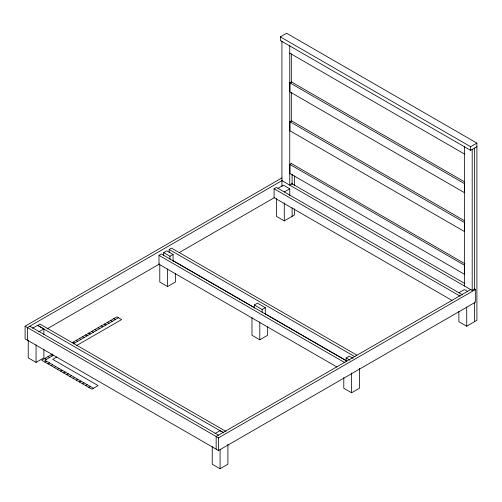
<?xml version="1.0" encoding="UTF-8"?>
<svg xmlns="http://www.w3.org/2000/svg" width="502" height="502" viewBox="0 0 502 502"><rect width="100%" height="100%" fill="white"/><g stroke="black" fill="none" stroke-linecap="round" stroke-linejoin="round"><path stroke-width="0.75" d="M476.9 146.728L470.638 150.349L280.361 40.493L280.361 36.878L286.629 33.264L476.9 143.114L476.9 320.326L466.722 326.206L458.891 321.688L458.891 311.522M289.93 82.861L464.538 183.676L464.538 192.712L289.93 91.904L289.93 82.861L291.687 81.845M289.93 121.741L464.538 222.549L464.538 231.591L289.93 130.784L289.93 121.741L291.687 120.725M289.93 164.461L464.538 265.269L464.538 274.312L289.93 173.504L289.93 164.461L291.687 163.445M474.158 288.907L475.331 289.585L475.331 302.248L218.502 450.526L25.1 338.863L25.1 326.206L281.929 177.928M282.243 180.456L27.447 327.561L27.447 340.218M32.617 328.195L37.631 325.302L43.894 328.917L43.894 334.388M451.944 300.365L274.098 197.688L274.098 188.777L276.445 187.422L462.649 294.925M336.842 366.949L158.996 264.272L158.996 255.361L161.343 254.006L346.656 360.994M163.696 255.662L163.696 252.65L166.827 250.843L173.09 254.458L173.09 261.241M169.174 252.456L169.174 249.481L171.521 248.126L356.834 355.115M278.014 188.325L283.498 185.156L289.761 188.777L289.761 195.554M292.108 183.801L289.761 185.156L289.761 45.619M38.88 331.809L43.894 328.917M163.696 252.65L169.958 256.265L173.09 254.458M47.1 328.873L159.592 263.926M179.245 252.581L274.789 197.418M284.276 191.94L289.761 188.777M28.231 340.256L28.231 357.851L36.062 362.369L43.894 357.851L43.894 349.248M159.78 264.435L159.78 282.036L167.612 286.554L175.436 282.036L175.436 273.615M52.566 353.998L41.729 360.254L91.841 389.188L98.11 385.574L52.691 359.35L56.745 357.01M72.206 342.665L116.903 316.856L121.597 319.573L76.335 345.702M276.445 198.754L276.445 216.356L284.276 220.874L294.454 214.994L294.454 208.738M53.639 355.19L44.86 360.254L93.41 388.284M73.223 343.883L118.466 317.76M44.86 362.067L46.429 361.158M47.997 363.875L49.56 362.971M51.129 365.682L52.691 364.778M54.26 367.489L55.822 366.586M57.391 369.296L58.96 368.393M60.522 371.103L62.091 370.2M63.654 372.917L65.222 372.013M66.785 374.724L68.354 373.821M69.922 376.531L71.485 375.628M280.361 36.878L470.638 146.728L476.9 143.114M73.054 378.339L74.616 377.435M76.185 380.146L77.747 379.242M79.316 381.953L80.885 381.049M82.447 383.766L84.016 382.863M85.578 385.574L87.147 384.67M88.71 387.381L90.278 386.477M254.326 307.99L254.326 304.978L257.457 303.164L265.288 307.688L265.288 314.472M254.326 304.978L262.157 309.496L265.288 307.688M251.979 317.666L251.979 335.267L259.81 339.785L267.641 335.267L267.641 326.846M215.057 433.527L220.071 430.634L223.829 432.806M458.891 292.754L464.369 289.585L467.506 291.398M346.135 360.994L346.135 357.982L349.267 356.175L353.025 358.34M470.951 289.403L216.155 436.508L216.155 449.171M281.929 180.638L472.2 290.489L474.553 289.133M25.1 326.206L218.502 437.869L475.331 289.585M212.239 446.623L212.239 464.218L220.071 468.736L227.902 464.218L227.902 444.326M343.788 377.56L343.788 388.272L351.62 392.79L359.445 388.272L359.445 368.38M289.761 53.156L464.369 153.963M291.493 81.958L464.582 181.887M291.493 120.838L464.582 220.767M291.016 163.338L464.902 263.732M291.744 183.594L464.839 283.53M274.098 188.777L460.089 296.155M169.174 249.481L355.165 356.866M346.135 357.982L349.894 360.154M173.246 260.745L254.702 307.776M264.887 313.656L346.342 360.681M158.996 255.361L344.987 362.739M113.766 318.663L115.334 319.573M110.635 320.477L112.203 321.38M107.503 322.284L109.072 323.188M104.372 324.091L105.941 324.995M101.241 325.898L102.803 326.802M98.11 327.706L99.672 328.609M94.978 329.513L96.541 330.423M91.841 331.326L93.41 332.23M88.71 333.133L90.278 334.037M85.578 334.941L87.147 335.844M82.447 336.748L84.016 337.651M79.316 338.555L80.885 339.459M76.185 340.369L77.747 341.272M73.054 342.176L74.616 343.079M225.969 431.456L39.978 324.072L37.631 325.434L223.622 432.812M29.8 326.206L218.502 435.152M51.129 354.832L52.691 355.736M47.997 356.64L49.56 357.543M44.86 358.447L46.429 359.35M474.553 148.09L474.553 289.623M474.553 302.135L474.553 321.688M472.2 149.445L472.2 290.489M470.638 146.728L470.638 150.349M466.722 307.08L466.722 326.206M464.369 146.427L464.369 285.971M351.62 372.898L351.62 392.79M294.454 175.901L294.454 185.282M292.108 174.125L292.108 184.29M292.108 207.753L292.108 216.356M291.323 53.789L291.323 82.272M291.323 92.487L291.323 121.239M284.276 202.89L284.276 220.874M281.929 41.158L281.929 186.593M262.157 309.496L262.157 312.508M259.81 322.19L259.81 339.785M220.071 449.61L220.071 468.736M218.502 437.869L218.502 450.526M169.958 256.265L169.958 259.277M167.612 268.959L167.612 286.554M36.062 344.774L36.062 362.369"/></g></svg>
